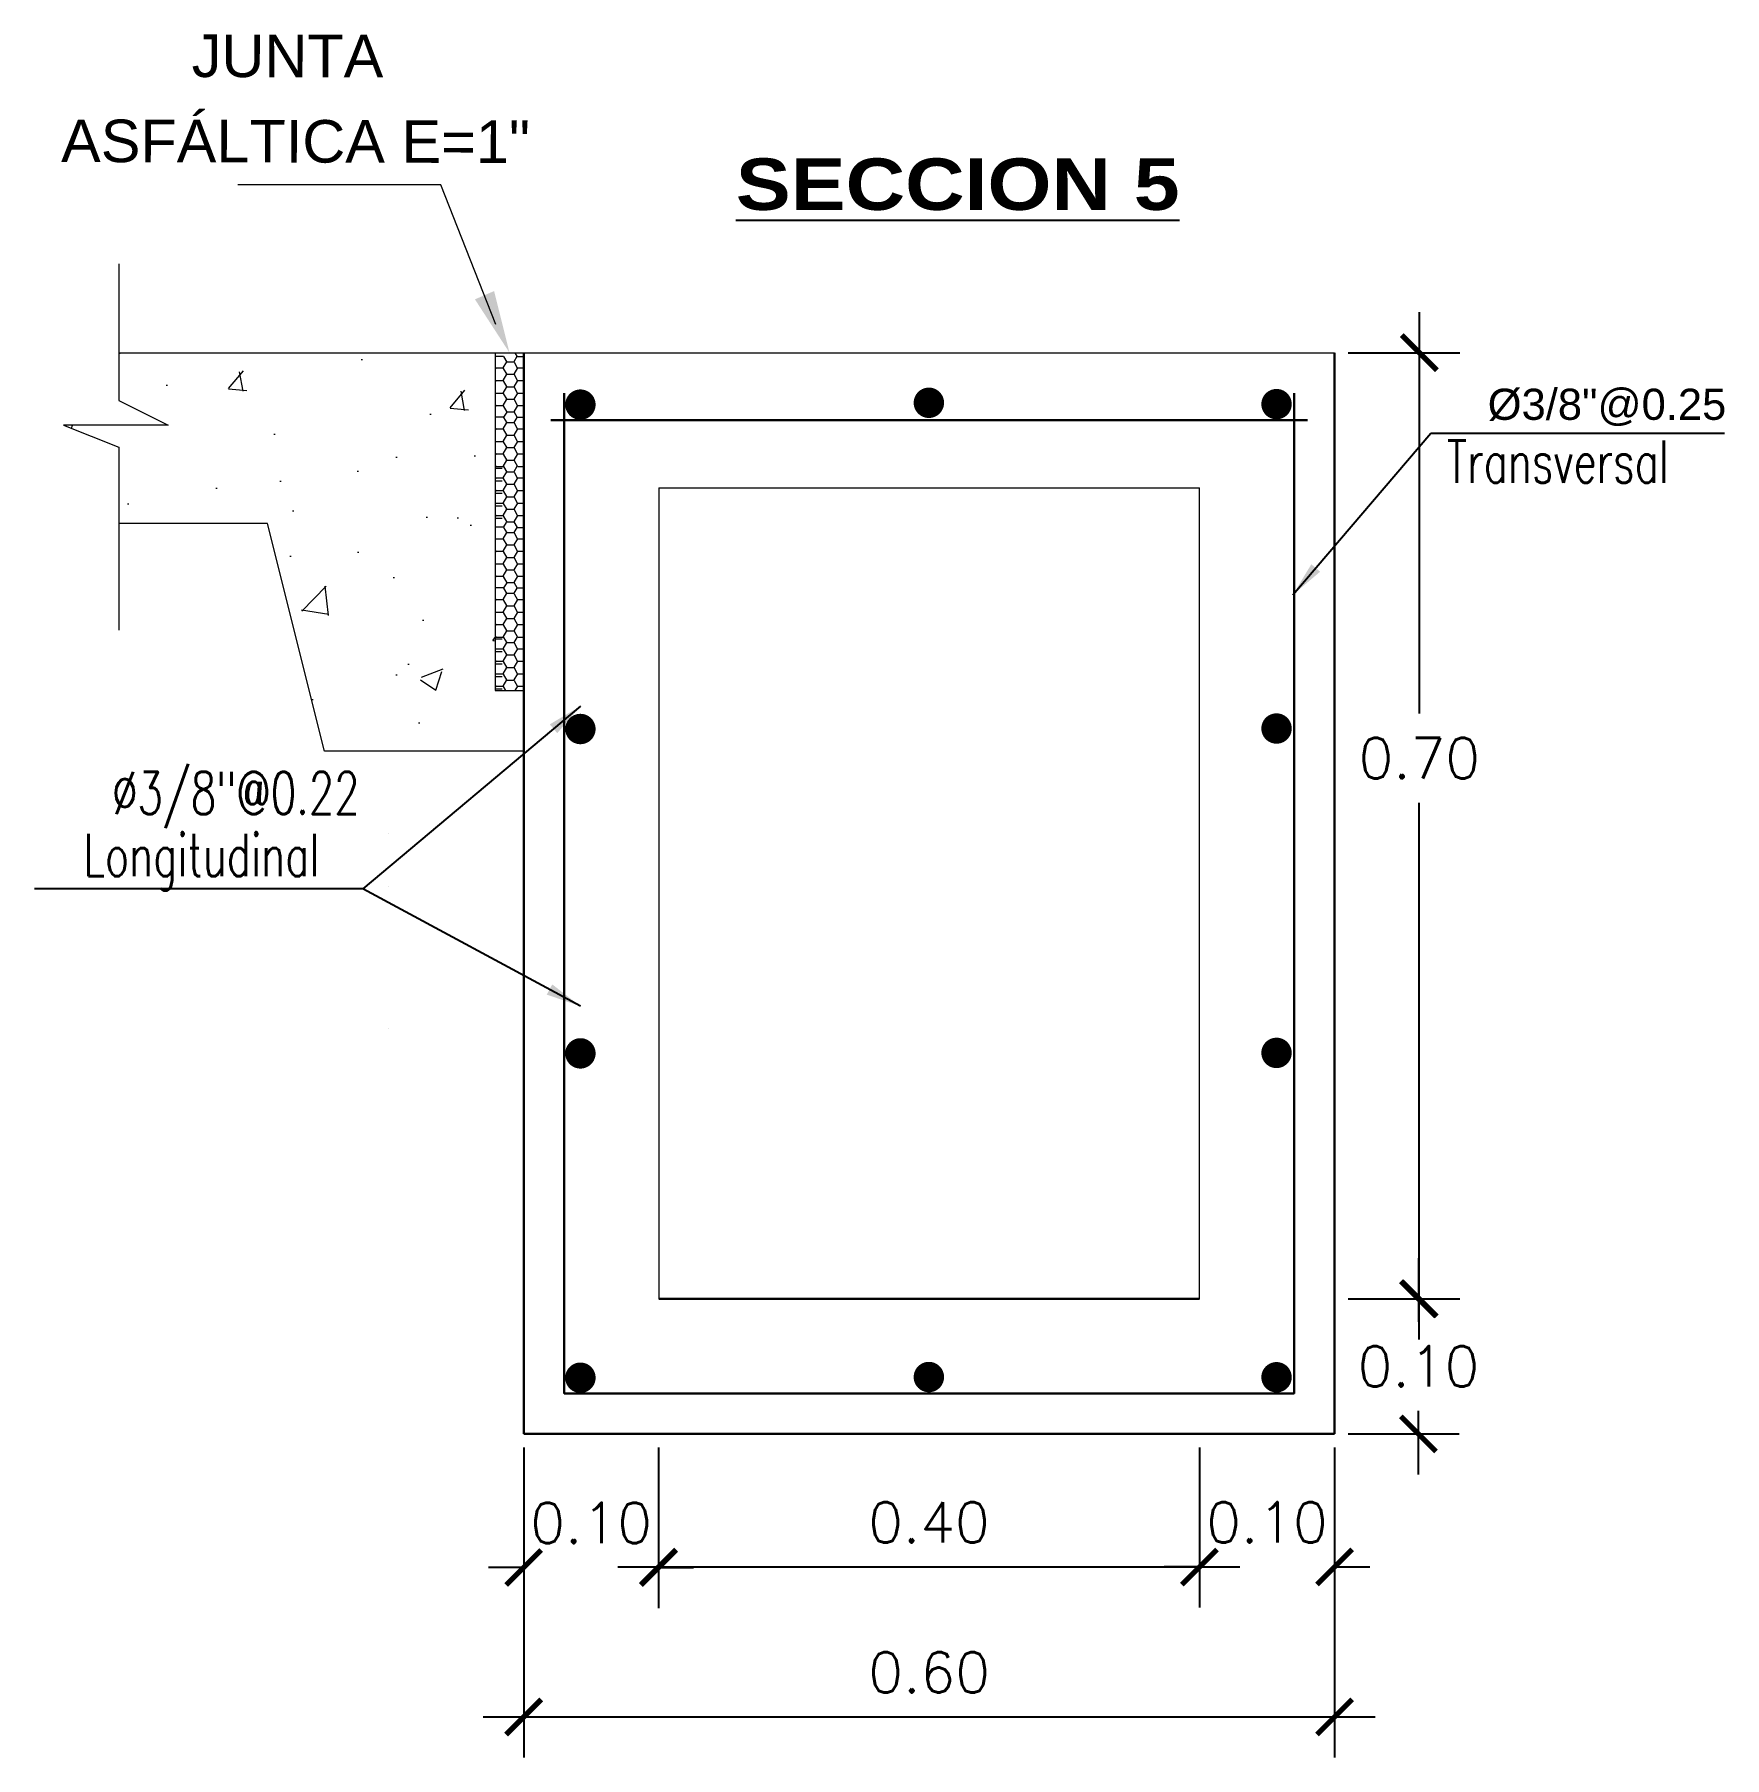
# Model space of a CAD drawing. Header units: millimetres. Extents: x 2085 to 2236, y 1365 to 1444.
# Drawn here: x 2231.052 to 2232.303, y 1440.481 to 1441.756 of the extents above; entities that cross this region are included whole.
import ezdxf

# ---------------------------------------------------------------- set-up
doc = ezdxf.new("R2010")
doc.units = ezdxf.units.MM
doc.linetypes.add('ACAD_ISO02W100', pattern=[15, 12, -3])
for name, color, linetype, lineweight in [('0.2', 32, 'ACAD_ISO02W100', 0), ('cotas', 1, 'Continuous', 15), ('linea fina 01', 189, 'Continuous', 0), ('TEXTO', 255, 'Continuous', 5)]:
    doc.layers.add(name, color=color, linetype=linetype, lineweight=lineweight)
doc.layers.add('TEX', color=3, linetype='Continuous')
doc.styles.add('COTAS', font='arial.ttf')
doc.styles.add('MtXpl_Arial_Black', font='')
doc.styles.add('ROMANS', font='romans.shx', dxfattribs={"width": 0.7})
doc.styles.add('ROMANS-DIM', font='romans.shx')
doc.styles.add('VANO', font='swissl.ttf', dxfattribs={"height": 0.2})
doc.styles.get('MtXpl_Arial_Black').set_extended_font_data('Arial Black')
doc.dimstyles.new('1-25V', dxfattribs={"dimscale": 0.2, "dimtxt": 0.18, "dimasz": 0.13, "dimexe": 0.18, "dimexo": 0.15, "dimgap": 0.1, "dimtad": 0, "dimtih": 1, "dimtoh": 1, "dimzin": 0, "dimdsep": 46, "dimtxsty": 'COTAS', "dimcen": 0.09, "dimadec": 0, "dimazin": 0, "dimtfac": 1, "dimtmove": 2, "dimatfit": 3, "dimfxl": 1, "dimtolj": 1, "dimtzin": 0, "dimarcsym": 0})
doc.dimstyles.new('20_METRIC  ARCHITECTURAL', dxfattribs={"dimscale": 0.2, "dimtxt": 0.03, "dimasz": 0.13, "dimexe": 0.15, "dimexo": 0.05, "dimgap": 0.09, "dimtad": 1, "dimtih": 1, "dimtoh": 1, "dimzin": 0, "dimdsep": 46, "dimtxsty": 'ROMANS-DIM', "dimblk": 'ARCHTICK', "dimcen": 2, "dimdle": 0.15, "dimclrd": 9, "dimclre": 9, "dimadec": 0, "dimazin": 0, "dimtfac": 1, "dimtix": 1, "dimtofl": 0, "dimtmove": 0, "dimatfit": 3, "dimfxl": 1, "dimfrac": 2, "dimtolj": 1, "dimtzin": 0, "dimarcsym": 0})

# ---------------------------------------------------------------- blocks, each defined once
blk = doc.blocks.new('_ArchTick')
at = {"color": 0, "linetype": 'ByBlock', "const_width": 0.15}
blk.add_lwpolyline([(-0.5, -0.5), (0.5, 0.5)], dxfattribs=at)
blk = doc.blocks.new('*D1038')
at = {"color": 9, "lineweight": -2, "transparency": 16777216}
for p, q in [((2231.41436872206, 1440.710751018291), (2231.41436872206, 1440.481323771467)), ((2232.014368722095, 1440.710751018291), (2232.014368722095, 1440.481323771467)), ((2231.38436872206, 1440.511323771467), (2232.044368722096, 1440.511323771467))]:
    blk.add_line(p, q, dxfattribs=at)
at = {"layer": 'Defpoints', "color": 0, "transparency": 16777216}
for p in [(2231.41436872206, 1440.720751018291, 5186.962977339907), (2232.014368722095, 1440.720751018291, 5186.962977339907), (2232.014368722095, 1440.511323771467)]:
    blk.add_point(p, dxfattribs=at)
at = {"color": 9, "lineweight": -2, "transparency": 16777216, "xscale": 0.026, "yscale": 0.026, "zscale": 0.026, "rotation": 180}
blk.add_blockref('_ArchTick', (2231.41436872206, 1440.511323771467), dxfattribs=at)
at = {"color": 9, "lineweight": -2, "transparency": 16777216, "xscale": 0.026, "yscale": 0.026, "zscale": 0.026}
blk.add_blockref('_ArchTick', (2232.014368722095, 1440.511323771467), dxfattribs=at)
at = {"color": 0, "lineweight": 0, "transparency": 16777216, "insert": (2231.714368722107, 1440.544323771467), "char_height": 0.03, "attachment_point": 5, "style": 'ROMANS-DIM'}
blk.add_mtext('\\A1;0.60', dxfattribs=at)
blk = doc.blocks.new('*D1039')
at = {"color": 9, "lineweight": -2, "transparency": 16777216}
for p, q in [((2232.076424967494, 1440.850750928511), (2232.076424967494, 1440.803751019037)), ((2232.024368450441, 1440.820750928511), (2232.106424967494, 1440.820750928511)), ((2232.076424967494, 1440.690751018291), (2232.076424967494, 1440.737751019037)), ((2232.024368450441, 1440.720751018291), (2232.106424967494, 1440.720751018291))]:
    blk.add_line(p, q, dxfattribs=at)
at = {"layer": 'Defpoints', "color": 0, "transparency": 16777216}
for p in [(2232.014368450441, 1440.820750928511), (2232.014368450441, 1440.720751018291), (2232.076424967494, 1440.720751018291)]:
    blk.add_point(p, dxfattribs=at)
at = {"color": 9, "lineweight": -2, "transparency": 16777216, "xscale": 0.026, "yscale": 0.026, "zscale": 0.026}
for p, rotation in [((2232.076424967494, 1440.820750928511), 90), ((2232.076424967494, 1440.720751018291), 270)]:
    blk.add_blockref('_ArchTick', p, dxfattribs=dict(at, rotation=rotation))
at = {"color": 0, "lineweight": 0, "transparency": 16777216, "insert": (2232.076424967494, 1440.770751019036), "char_height": 0.03, "attachment_point": 5, "style": 'ROMANS-DIM'}
blk.add_mtext('\\A1;0.10', dxfattribs=at)
blk = doc.blocks.new('*D1040')
at = {"color": 9, "lineweight": -2, "transparency": 16777216}
for p, q in [((2231.41436872206, 1440.710751020153), (2231.41436872206, 1440.59190046071)), ((2231.514089101398, 1440.710751020153), (2231.514089101398, 1440.59190046071)), ((2231.41436872206, 1440.62190046071), (2231.388368722061, 1440.62190046071)), ((2231.514089101398, 1440.62190046071), (2231.540089101398, 1440.62190046071))]:
    blk.add_line(p, q, dxfattribs=at)
at = {"layer": 'Defpoints', "color": 0, "transparency": 16777216}
for p in [(2231.41436872206, 1440.720751020153, 5186.962977339907), (2231.514089101398, 1440.720751020153, 5186.962977339907), (2231.514089101398, 1440.62190046071)]:
    blk.add_point(p, dxfattribs=at)
at = {"color": 9, "lineweight": -2, "transparency": 16777216, "xscale": 0.026, "yscale": 0.026, "zscale": 0.026}
blk.add_blockref('_ArchTick', (2231.41436872206, 1440.62190046071), dxfattribs=at)
at = {"color": 9, "lineweight": -2, "transparency": 16777216, "xscale": 0.026, "yscale": 0.026, "zscale": 0.026, "rotation": 180}
blk.add_blockref('_ArchTick', (2231.514089101398, 1440.62190046071), dxfattribs=at)
at = {"color": 0, "lineweight": 0, "transparency": 16777216, "insert": (2231.464228911729, 1440.65490046071), "char_height": 0.03, "attachment_point": 5, "style": 'ROMANS-DIM'}
blk.add_mtext('\\A1;0.10', dxfattribs=at)
blk = doc.blocks.new('*D1041')
at = {"color": 9, "lineweight": -2, "transparency": 16777216}
for p, q in [((2231.514089101398, 1440.710751018291), (2231.514089101398, 1440.592321921428)), ((2231.91436872206, 1440.710751018291), (2231.91436872206, 1440.592321921428)), ((2231.484089101398, 1440.622321921428), (2231.944368722061, 1440.622321921428))]:
    blk.add_line(p, q, dxfattribs=at)
at = {"layer": 'Defpoints', "color": 0, "transparency": 16777216}
for p in [(2231.514089101398, 1440.720751018291, 10373.92595467981), (2231.91436872206, 1440.720751018291, 5186.962977339907), (2231.91436872206, 1440.622321921428)]:
    blk.add_point(p, dxfattribs=at)
at = {"color": 9, "lineweight": -2, "transparency": 16777216, "xscale": 0.026, "yscale": 0.026, "zscale": 0.026, "rotation": 180}
blk.add_blockref('_ArchTick', (2231.514089101398, 1440.622321921428), dxfattribs=at)
at = {"color": 9, "lineweight": -2, "transparency": 16777216, "xscale": 0.026, "yscale": 0.026, "zscale": 0.026}
blk.add_blockref('_ArchTick', (2231.91436872206, 1440.622321921428), dxfattribs=at)
at = {"color": 0, "lineweight": 0, "transparency": 16777216, "insert": (2231.714228911729, 1440.655321921428), "char_height": 0.03, "attachment_point": 5, "style": 'ROMANS-DIM'}
blk.add_mtext('\\A1;0.40', dxfattribs=at)
blk = doc.blocks.new('*D1042')
at = {"color": 9, "lineweight": -2, "transparency": 16777216}
for p, q in [((2231.91436872206, 1440.710751018291), (2231.91436872206, 1440.592321921428)), ((2232.014368722095, 1440.710751018291), (2232.014368722095, 1440.592321921428)), ((2231.91436872206, 1440.622321921428), (2231.88836872206, 1440.622321921428)), ((2232.014368722095, 1440.622321921428), (2232.040368722095, 1440.622321921428))]:
    blk.add_line(p, q, dxfattribs=at)
at = {"layer": 'Defpoints', "color": 0, "transparency": 16777216}
for p in [(2231.91436872206, 1440.720751018291, 5186.962977339907), (2232.014368722095, 1440.720751018291, 5186.962977339907), (2232.014368722095, 1440.622321921428)]:
    blk.add_point(p, dxfattribs=at)
at = {"color": 9, "lineweight": -2, "transparency": 16777216, "xscale": 0.026, "yscale": 0.026, "zscale": 0.026}
blk.add_blockref('_ArchTick', (2231.91436872206, 1440.622321921428), dxfattribs=at)
at = {"color": 9, "lineweight": -2, "transparency": 16777216, "xscale": 0.026, "yscale": 0.026, "zscale": 0.026, "rotation": 180}
blk.add_blockref('_ArchTick', (2232.014368722095, 1440.622321921428), dxfattribs=at)
at = {"color": 0, "lineweight": 0, "transparency": 16777216, "insert": (2231.964368722078, 1440.655321921428), "char_height": 0.03, "attachment_point": 5, "style": 'ROMANS-DIM'}
blk.add_mtext('\\A1;0.10', dxfattribs=at)
blk = doc.blocks.new('TEXTO 1')
at = {"layer": 'linea fina 01', "ltscale": 0.1}
for p, q in [((-0.0508167723950521, 0.1241394892707319), (-0.2010398150864177, 0.1241394892707319)), ((-0.0100357992129006, 0.0209258095888174), (-0.0508167723950521, 0.1241394892707319))]:
    blk.add_line(p, q, dxfattribs=at)
blk.add_solid([(-0.02553807579244, 0.0394717055042122), (0, 0), (-0.0113560050455419, 0.0456207189772329)], dxfattribs=at)
at = {"layer": '0.2', "color": 251, "true_color": 0x636466, "style": 'VANO', "oblique": 359.9999999999988}
for s, p in [('JUNTA', (-0.235123199257103, 0.2039847484927009, -5186.962977339907)), ('ASFÁLTICA E=1"', (-0.331776078852684, 0.1410587300779298, -5186.962977339907))]:
    blk.add_text(s, height=0.0314999999999926, rotation=359.8799999999986, dxfattribs=at).set_placement(p)
blk = doc.blocks.new('junta asfaltica')
at = {"lineweight": 0}
h = blk.add_hatch(dxfattribs=at)
h.set_pattern_fill('AR-CONC', scale=0.01, style=0)
h.set_pattern_definition([(50, (-0.1189008341857516, -0.0700673807971271), (0.1639662020964036, -0.0143451769850128), [0.017145, -0.188595]), (355, (-0.1189008341857516, -0.0700673807971271), (-0.0317190792824724, 0.1719511607151316), [0.013716, -0.150876525753]), (100.4514446999999, (-0.1052370278862327, -0.0712628090009275), (0.1322471223813179, 0.1576059767209756), [0.01457100792, -0.1602812201399999]), (46.1842, (-0.1189008341857516, -0.0243473808466206), (0.2439711368029169, -0.0378380951394544), [0.0257175, -0.2828925]), (96.6355576099999, (-0.0985699241846305, -0.0275005307792071), (0.2136637206463527, 0.2226835121379494), [0.021856520826, -0.240422047344]), (351.18415117, (-0.1189008341857516, -0.0243473808466206), (0.2136637206584793, 0.2226835121269794), [0.020573970363, -0.226313758728]), (21, (-0.0960408341843504, -0.0357773808761977), (0.1364529521422192, -0.0920386783683789), [0.017145, -0.188595]), (326, (-0.0960408341843504, -0.0357773808761977), (0.0556218255128824, 0.1657691695100873), [0.013716, -0.150876]), (71.45144499999999, (-0.0846697548481643, -0.0434472707099758), (0.1920747773508445, 0.0737304919973147), [0.01457100792, -0.16028094384]), (37.5, (-0.1189008341857516, -0.0700673807971271), (0.0027797429255326, 0.0760995349858378), [0, -0.1490472, 0, -0.153162, 0, -0.1514475]), (7.499999999999999, (-0.1189008341857516, -0.0700673807971271), (0.0601376962592752, 0.0901625173363076), [0, -0.0873252, 0, -0.1456182, 0, -0.0577215]), (327.5, (-0.1698786341848972, -0.0700673807971271), (0.1220315356501842, -0.0051558695934061), [0, -0.05715, 0, -0.178308, 0, -0.236601]), (317.5, (-0.1927386341862984, -0.0700673807971271), (0.1333162632474163, 0.0228838419299997), [0, -0.074295, 0, -0.1184148, 0, -0.168021])])
h.paths.add_polyline_path([(-0.0210516101701615, 2.68221356e-08), (-0.2996047820056447, 2.68221356e-08), (-0.2996047820056447, -0.0354425396023999), (-0.2629513452084211, -0.0536842927335783), (-0.3405718617955244, -0.0536842927335783), (-0.2996047820056447, -0.0698087543248676), (-0.2996047820056447, -0.1263088059424717), (-0.1894634049244814, -0.1263088059424717), (-0.1473604562202126, -0.2947206035255476), (-0.0210516101701615, -0.2947206075489248)])
h = blk.add_hatch(dxfattribs=at)
h.set_pattern_fill('HONEY', scale=0.0187124216457653, angle=180, style=0)
h.set_pattern_definition([(360, (-1344.435306308298, 712.0165321929755), (0.0080206117279161, -0.0046307012336861), [0.0053470744852774, -0.0106941489705549]), (240, (-1344.435306308298, 712.0165321929755), (-0.0080206107696662, -0.0046307028934237), [0.0053470744852774, -0.0106941489705549]), (300, (-1344.435306308298, 712.0165321929755), (9.5825e-10, -0.0092614041271098), [-0.0106941489705548, 0.0053470744852774])])
h.paths.add_polyline_path([(-0.0210514743416752, -0.0843195278941949), (-0.0210514743416752, -0.1264220193027086), (-0.0160414602769379, -0.1264220193027086), (-0.0160414602769379, -0.0843195278941949)])
h = blk.add_hatch(dxfattribs=at)
h.set_pattern_fill('HONEY', scale=0.0187124216457653, angle=180, style=0)
h.set_pattern_definition([(360, (-1344.435306308298, 711.8902233816681), (0.0080206117279161, -0.0046307012336861), [0.0053470744852774, -0.0106941489705549]), (240, (-1344.435306308298, 711.8902233816681), (-0.0080206107696662, -0.0046307028934237), [0.0053470744852774, -0.0106941489705549]), (300, (-1344.435306308298, 711.8902233816681), (9.5825e-10, -0.0092614041271098), [-0.0106941489705548, 0.0053470744852774])])
h.paths.add_polyline_path([(-0.0210514743416752, -0.2106283378600438), (-0.0210514743416752, -0.2527308292685575), (-0.0160414602769379, -0.2527308292685575), (-0.0160414602769379, -0.2106283378600438)])
at = {"color": 7, "linetype": 'ByBlock', "lineweight": 0}
for p, q in [((-0.2996047820056447, 0.0657418549060367), (-0.2996047820056447, -0.0354425369203)), ((-0.2996047820056447, -0.0354425369203), (-0.2629513452084211, -0.0536842887102012)), ((-0.2629513452084211, -0.0536842887102012), (-0.3405718617955244, -0.0536842887102012)), ((-0.3405718617955244, -0.0536842887102012), (-0.2996047820056447, -0.0698087529838176)), ((-0.2996047820056447, -0.0698087529838176), (-0.2996047820056447, -0.2053593622147218))]:
    blk.add_line(p, q, dxfattribs=at)
at = {"color": 7, "lineweight": 0}
for p, q in [((-0.2996047820056447, 2.81631856e-08), (-0.0210516101701615, 2.81631856e-08)), ((-0.0210514743416752, 0), (0, 0)), ((-0.0210514743416752, 0), (-0.0210514743416752, -0.25)), ((-0.0066348896848467, 0), (-0.0049328113927913, -0.0029480829834938)), ((-1.357866495e-07, -0.2947206048668249), (-1.357866495e-07, 0)), ((-0.0210515703142846, -0.010682698041137), (-0.0205355835823866, -0.0115764141082764)), ((-0.020682943747488, -0.0112982127070609), (-0.0210515702724479, -0.0119366937874475)), ((-0.0148197005551083, -0.0027724613248665), (-0.0210514743416752, -0.0027724613248665)), ((-0.0203683337476832, -0.0113096965849309), (-0.0150212592793651, -0.0113096965849309)), ((-0.0126623334804208, -0.0066675102709723), (-0.0153358707461848, -0.0112982113657836)), ((-0.0151885115028563, -0.0115764141082764), (-0.0125149742584654, -0.0162071165441375)), ((-0.0148361946316982, -0.0029252399504003), (-0.0125149739019435, -0.0069457130134651)), ((-0.0123477220349742, -0.0066789941488423), (-0.0070006475457376, -0.0066789941488423)), ((-0.0051546604418036, -0.0029252412914502), (-0.0073152590334757, -0.0066675075888725)), ((-0.0046417228782047, -0.0112982100247336), (-0.0073152601439688, -0.0159289124608222)), ((-0.0071679010893604, -0.0069457116721878), (-0.0044943638449695, -0.0115764141082764)), ((-0.0051235891251054, -0.0029047425091449), (2.09184e-11, -0.0029047425091449)), ((-0.0043271103013467, -0.0113096965849309), (-9.55119503e-08, -0.0113096965849309)), ((-0.0210515699372991, -0.0199441029130867), (-0.0205355831840279, -0.0208378162978988)), ((-0.0206829452140482, -0.0205596175790106), (-0.0210515706708066, -0.0211980946362473)), ((-0.0203683337476832, -0.0205710987745533), (-0.0150212592793651, -0.0205710987745533)), ((-0.0126623334804208, -0.0159289138018721), (-0.0153358707461848, -0.0205596148966834)), ((-0.012662334612287, -0.0251903173327719), (-0.0153358718775962, -0.0298210184275831)), ((-0.0151885091140685, -0.0208378176391761), (-0.0125149718487592, -0.0254685200750373)), ((-0.0123477220349742, -0.0159403976797421), (-0.0070006475457376, -0.0159403976797421)), ((-0.0123477220349742, -0.0252017985283146), (-0.0070006475457376, -0.0252017985283146)), ((-0.0046417231928899, -0.0205596135556334), (-0.0073152604372808, -0.0251903146504446)), ((-0.0071678994549984, -0.0162071192264648), (-0.004494362168316, -0.0208378189802261)), ((-0.0071678997692288, -0.0254685200750373), (-0.0044943625248379, -0.0300992225108985)), ((-0.0043271103013467, -0.0205710987745533), (-9.55119503e-08, -0.0205710987745533)), ((-0.0210515702724479, -0.0292055037616592), (-0.0205355819684883, -0.0300992225108985)), ((-0.0206829452140482, -0.0298210197686331), (-0.0210515703774945, -0.0304594981669197)), ((-0.0203683337476832, -0.0298325009644032), (-0.0150212592793651, -0.0298325009644032)), ((-0.012662334905599, -0.0344517195223944), (-0.0153358721709083, -0.0390824219584829)), ((-0.0151885087157098, -0.0300992225108985), (-0.0125149714504005, -0.0347299236059371)), ((-0.0123477220349742, -0.0344632034002643), (-0.0070006475457376, -0.0344632034002643)), ((-0.0046417253929576, -0.0298210197686331), (-0.0073152626373485, -0.0344517222047216)), ((-0.007167897380441, -0.034729924946987), (-0.004494360114677, -0.0393606260417983)), ((-0.0043271103013467, -0.0298325009644032), (-9.55537871e-08, -0.0298325009644032)), ((-0.0210515698745439, -0.038466907292559), (-0.0205355807952401, -0.0393606260417983)), ((-0.0206829463459144, -0.0390824232995328), (-0.0210515704193313, -0.0397208990157196)), ((-0.0149139519339769, -0.0477837949990772), (-0.0206632865078973, -0.0477837949990772)), ((-0.0203683337476832, -0.0390939018129757), (-0.0150212592793651, -0.0390939018129757)), ((-0.0151885074797065, -0.0393606260417983), (-0.0125149702348608, -0.0439913284778868)), ((-0.0125149702348608, -0.0439913284778868), (-0.014899782829616, -0.0475884993372802)), ((-0.0148361946316982, -0.0479646563528604), (-0.0125149739019435, -0.0519851307569752)), ((-0.0123477220349742, -0.0437246042490642), (-0.0070006475457376, -0.0437246042490642)), ((-0.0046417257703979, -0.0390824232995328), (-0.0073152630357072, -0.043713125735394)), ((-0.0051546604418036, -0.0479646590351877), (-0.0073152590334757, -0.0517069253326099)), ((-0.0069412944512806, -0.0439446634054548), (-0.0051814038679368, -0.0474320340156282)), ((-0.0052986274031355, -0.0476877263188271), (2.09184e-11, -0.0476877263188271)), ((-0.0043271103013467, -0.0390939018129757), (-9.55537871e-08, -0.0390939018129757)), ((-0.0210515703142846, -0.0557221157848744), (-0.0205355839802906, -0.0566158291696866)), ((-0.020682943747488, -0.056337630450571), (-0.0210515702724479, -0.056976108849085)), ((-0.0203683337476832, -0.056349112987391), (-0.0150212592793651, -0.056349112987391)), ((-0.0126623331034352, -0.0517069253326099), (-0.0153358703478261, -0.0563376264274211)), ((-0.0126623334804208, -0.0609683302043322), (-0.0153358707461848, -0.0655990312993708)), ((-0.0151885111258707, -0.0566158305107365), (-0.0125149738601067, -0.061246532946825)), ((-0.0123477220349742, -0.0517184105515298), (-0.0070006475457376, -0.0517184105515298)), ((-0.0123477220349742, -0.0609798140824296), (-0.0070006475457376, -0.0609798140824296)), ((-0.0046417228782047, -0.0563376264274211), (-0.0073152601439688, -0.0609683275222324)), ((-0.0071679007123748, -0.0519851307569752), (-0.0044943634466108, -0.0566158305107365)), ((-0.0071678994549984, -0.061246534287875), (-0.004494362168316, -0.0658772367239635)), ((-0.0043271103013467, -0.056349112987391), (-9.55119503e-08, -0.056349112987391)), ((-0.0210515699372991, -0.0649835179744969), (-0.0205355831840279, -0.0658772340416363)), ((-0.0206829448370627, -0.0655990312993708), (-0.0210515706708066, -0.0662375083566076)), ((-0.0210515702724479, -0.0742449201643467), (-0.0205355819684883, -0.075138637572536)), ((-0.0206829452140482, -0.0748604361713206), (-0.0210515695812319, -0.0754989132285573)), ((-0.0203683337476832, -0.0656105138361909), (-0.0150212592793651, -0.0656105138361909)), ((-0.0203683337476832, -0.0748719160258133), (-0.0150212592793651, -0.0748719160258133)), ((-0.012662334612287, -0.0702297323941821), (-0.0153358718775962, -0.0748604348302706)), ((-0.015188509491054, -0.0658772353826862), (-0.0125149722466631, -0.0705079364777248)), ((-0.0151885087157098, -0.075138637572536), (-0.0125149714504005, -0.0797693400083972)), ((-0.0123477220349742, -0.0702412162720521), (-0.0070006475457376, -0.0702412162720521)), ((-0.0046417231928899, -0.0655990299580935), (-0.0073152604372808, -0.0702297310531321)), ((-0.0046417254766311, -0.0748604361713206), (-0.0073152627423951, -0.0794911386071817)), ((-0.0071678993713249, -0.0705079391598247), (-0.0044943621264792, -0.075138638913586)), ((-0.0043271103013467, -0.0656105138361909), (-9.55119503e-08, -0.0656105138361909)), ((-0.0043271103013467, -0.0748719160258133), (-9.55537871e-08, -0.0748719160258133)), ((-0.0210515698745439, -0.0835063236952465), (-0.0206477031460963, -0.0842058411240032)), ((-0.0206829463459144, -0.084121839701993), (-0.0207314448966827, -0.0842058411240032)), ((-0.0203683337476832, -0.0841333195567131), (-0.0150212592793651, -0.0841333195567131)), ((-0.012662334905599, -0.0794911372661318), (-0.0153358721709083, -0.0841218370198931)), ((-0.0126623335854674, -0.088061795532667), (-0.0153358708507767, -0.0926924979687556)), ((-0.0148361947362901, -0.0843195265531449), (-0.0125149740069901, -0.0883399996162098)), ((-0.0123477220349742, -0.0795026184619019), (-0.0070006475457376, -0.0795026184619019)), ((-0.0123477220349742, -0.088073280751587), (-0.0070006475457376, -0.088073280751587)), ((-0.0051546604836403, -0.0843195278941949), (-0.0073152590753125, -0.0880617941916171)), ((-0.0071678977783449, -0.0797693413494471), (-0.0046064829057286, -0.0842058411240032)), ((-0.0071679011521155, -0.0883399982749325), (-0.0044943638868062, -0.0929706993699711)), ((-0.0043271103013467, -0.0841333195567131), (-9.55537871e-08, -0.0841333195567131)), ((-0.0210515696230687, -0.0920769859849315), (-0.0205355836869785, -0.092970700711021)), ((-0.0206829438311615, -0.0926924993098055), (-0.0210515699791358, -0.0933309790491421)), ((-0.0210515699372991, -0.1013383868337314), (-0.0205355831840279, -0.1022321029006434)), ((-0.0206829453190949, -0.101953901499428), (-0.0210515707544801, -0.1025923812389919)), ((-0.0203683337476832, -0.0927039805053482), (-0.0150212592793651, -0.0927039805053482)), ((-0.0203683337476832, -0.101965384036248), (-0.0150212592793651, -0.101965384036248)), ((-0.0126623335431759, -0.0973232004046167), (-0.0153358707880216, -0.101953900158378)), ((-0.015188510140888, -0.092970700711021), (-0.0125149728751239, -0.0976014018058322)), ((-0.0123477220349742, -0.0973346829414368), (-0.0070006475457376, -0.0973346829414368)), ((-0.0046417224803008, -0.0926924966274783), (-0.0073152597456101, -0.0973231963812396)), ((-0.0046417235698755, -0.1019538988173281), (-0.0073152608356395, -0.1065846012531892)), ((-0.0071678995386719, -0.0976014044879321), (-0.0044943622733626, -0.1022321055829707)), ((-0.0043271103013467, -0.0927039805053482), (-9.55119503e-08, -0.0927039805053482)), ((-0.0043271103013467, -0.101965384036248), (-9.55119503e-08, -0.101965384036248)), ((-0.0210515695812319, -0.1105997917054537), (-0.0205355820526165, -0.1114935077725931)), ((-0.0206829452772581, -0.1112153063713777), (-0.0210515700209726, -0.1118537820875645)), ((-0.0203683337476832, -0.1112267862260978), (-0.0150212592793651, -0.1112267862260978)), ((-0.0126623342348467, -0.1065846025942392), (-0.0153358714792376, -0.1112153050303277)), ((-0.015188509197742, -0.1022321055829707), (-0.0125149719533511, -0.1068628080188319)), ((-0.0151885087157098, -0.1114935077725931), (-0.0125149714504005, -0.1161242088676317)), ((-0.0123477220349742, -0.1065960851310592), (-0.0070006475457376, -0.1065960851310592)), ((-0.0046417250787272, -0.1112153063713777), (-0.0073152623649548, -0.115846006125139)), ((-0.0071678984072605, -0.1068628080188319), (-0.0044943611624149, -0.1114935091138705)), ((-0.0043271103013467, -0.1112267862260978), (-9.55537871e-08, -0.1112267862260978)), ((-0.1894634049244814, -0.1263088032603719), (-0.2996047820056447, -0.1263088032603719)), ((-0.1473604562202126, -0.2947206021844977), (-0.1894634049244814, -0.1263088032603719)), ((-0.0210515698745439, -0.1198611925542536), (-0.0205355807952401, -0.1207549126445428)), ((-0.0206829459475557, -0.1204767085612275), (-0.0210515700209726, -0.121115182936137)), ((-0.0203683337476832, -0.1204881884157203), (-0.0150212592793651, -0.1204881884157203)), ((-0.0126623353035029, -0.115846004784089), (-0.015335872569267, -0.1204767072199502)), ((-0.0151885076052167, -0.1207549126445428), (-0.0125149703189891, -0.1253856150806314)), ((-0.0129228676319144, -0.1255586645006588), (-0.0148348480788627, -0.1288070999084994)), ((-0.0123477220349742, -0.115857488661959), (-0.0070006475457376, -0.115857488661959)), ((-0.0123477220349742, -0.1251188908515814), (-0.0070006475457376, -0.1251188908515814)), ((-0.0073218910883952, -0.1251188908515814), (-0.0049328113927913, -0.1292568942903927)), ((-0.0046417261683018, -0.1204767085612275), (-0.0073152634336111, -0.1251074109970887)), ((-0.0071678974850329, -0.1161242115497316), (-0.0044943602197236, -0.1207549139855928)), ((-0.0043271103013467, -0.1204881884157203), (-9.55537871e-08, -0.1204881884157203)), ((-0.0210515703142846, -0.1369915093480358), (-0.0205355835823866, -0.1378852240741253)), ((-0.020682943747488, -0.1376070226729098), (-0.0210515702724479, -0.1382455037532964)), ((-0.0148197005551083, -0.1290812712907154), (-0.0210514743416752, -0.1290812712907154)), ((-0.0203683337476832, -0.1376185065507798), (-0.0150212592793651, -0.1376185065507798)), ((-0.0126623334804208, -0.1329763215778712), (-0.0153358707461848, -0.1376070213316325)), ((-0.0151885115028563, -0.1378852240741253), (-0.0125149742584654, -0.1425159265099865)), ((-0.0148361946316982, -0.1292340499162492), (-0.0125149739019435, -0.133254524320364)), ((-0.0123477220349742, -0.1329878041146912), (-0.0070006475457376, -0.1329878041146912)), ((-0.0051546604418036, -0.1292340525983491), (-0.0073152590334757, -0.1329763188957713)), ((-0.0046417228782047, -0.1376070199905826), (-0.0073152601439688, -0.1422377224266711)), ((-0.0071679010893604, -0.1332545229793141), (-0.0044943638449695, -0.1378852240741253)), ((-0.0051235891251054, -0.1292135524749938), (2.09184e-11, -0.1292135524749938)), ((-0.0043271103013467, -0.1376185065507798), (-9.55119503e-08, -0.1376185065507798)), ((-0.0210515699372991, -0.1462529128789356), (-0.0205355831840279, -0.1471466276050251)), ((-0.0206829452140482, -0.1468684275448595), (-0.0210515706708066, -0.1475069046020963)), ((-0.0203683337476832, -0.1468799073993523), (-0.0150212592793651, -0.1468799073993523)), ((-0.0126623334804208, -0.142237723767721), (-0.0153358707461848, -0.1468684262038096)), ((-0.012662334612287, -0.1514991259575709), (-0.0153358718775962, -0.156129828393432)), ((-0.0151885091140685, -0.147146628946075), (-0.0125149718487592, -0.1517773300408862)), ((-0.0123477220349742, -0.1422492089866409), (-0.0070006475457376, -0.1422492089866409)), ((-0.0123477220349742, -0.1515106098354408), (-0.0070006475457376, -0.1515106098354408)), ((-0.0046417231928899, -0.1468684248625323), (-0.0073152604372808, -0.1514991246162936)), ((-0.0071678994549984, -0.1425159291923137), (-0.004494362168316, -0.1471466302871249)), ((-0.0071678997692288, -0.1517773300408862), (-0.0044943625248379, -0.1564080324767474)), ((-0.0043271103013467, -0.1468799073993523), (-9.55119503e-08, -0.1468799073993523)), ((-0.0210515702724479, -0.1555143137275081), (-0.0205355819684883, -0.1564080324767474)), ((-0.0206829452140482, -0.156129829734482), (-0.0210515703774945, -0.156768309474046)), ((-0.0210515698745439, -0.1647757172584079), (-0.0205355807952401, -0.1656694360076472)), ((-0.0206829463459144, -0.1653912332653817), (-0.0210515704193313, -0.1660297089815685)), ((-0.0203683337476832, -0.1561413109302521), (-0.0150212592793651, -0.1561413109302521)), ((-0.0203683337476832, -0.1654027131198745), (-0.0150212592793651, -0.1654027131198745)), ((-0.012662334905599, -0.1607605308292932), (-0.0153358721709083, -0.1653912319243318)), ((-0.0151885087157098, -0.1564080324767474), (-0.0125149714504005, -0.1610387349128359)), ((-0.0151885074797065, -0.1656694360076472), (-0.0125149702348608, -0.1703001384437357)), ((-0.0123477220349742, -0.1607720133661132), (-0.0070006475457376, -0.1607720133661132)), ((-0.0046417253929576, -0.156129829734482), (-0.0073152626373485, -0.1607605321705705)), ((-0.0046417257703979, -0.1653912332653817), (-0.0073152630357072, -0.1700219357012429)), ((-0.007167897380441, -0.1610387362538859), (-0.004494360114677, -0.1656694360076472)), ((-0.0043271103013467, -0.1561413109302521), (-9.55537871e-08, -0.1561413109302521)), ((-0.0043271103013467, -0.1654027131198745), (-9.55537871e-08, -0.1654027131198745)), ((-0.0149139519339769, -0.1740926049649261), (-0.0206632865078973, -0.1740926049649261)), ((-0.0126623331034352, -0.1780157352984588), (-0.0153358703478261, -0.18264643773432)), ((-0.0125149702348608, -0.1703001384437357), (-0.014899782829616, -0.1738973093031291)), ((-0.0148361946316982, -0.1742734676599866), (-0.0125149739019435, -0.1782939407228241)), ((-0.0123477220349742, -0.1700334142149131), (-0.0070006475457376, -0.1700334142149131)), ((-0.0123477220349742, -0.1780272218584287), (-0.0070006475457376, -0.1780272218584287)), ((-0.0051546604418036, -0.1742734690010366), (-0.0073152590334757, -0.1780157352984588)), ((-0.0071679007123748, -0.1782939407228241), (-0.0044943634466108, -0.1829246418178627)), ((-0.0069412944512806, -0.1702534747123536), (-0.0051814038679368, -0.1737408453225271)), ((-0.0052986274031355, -0.173996536284676), (2.09184e-11, -0.173996536284676)), ((-0.0210515703142846, -0.1820309257507233), (-0.0205355839802906, -0.1829246404765854)), ((-0.020682943747488, -0.1826464404164198), (-0.0210515702724479, -0.1832849188149339)), ((-0.0203683337476832, -0.1826579229532399), (-0.0150212592793651, -0.1826579229532399)), ((-0.0126623334804208, -0.1872771388291312), (-0.0153358707461848, -0.1919078412652197)), ((-0.0151885111258707, -0.1829246418178627), (-0.0125149738601067, -0.1875553429126739)), ((-0.0123477220349742, -0.1872886240482785), (-0.0070006475457376, -0.1872886240482785)), ((-0.0046417228782047, -0.18264643773432), (-0.0073152601439688, -0.1872771374880813)), ((-0.0071678994549984, -0.1875553442537239), (-0.004494362168316, -0.1921860466898124)), ((-0.0043271103013467, -0.1826579229532399), (-9.55119503e-08, -0.1826579229532399)), ((-0.0210515699372991, -0.1912923279403458), (-0.0205355831840279, -0.1921860440074852)), ((-0.0206829448370627, -0.1919078412652197), (-0.0210515706708066, -0.1925463196635064)), ((-0.0210515702724479, -0.2005537301301956), (-0.0205355819684883, -0.2014474475383849)), ((-0.0206829452140482, -0.2011692461371695), (-0.0210515695812319, -0.2018077231944062)), ((-0.0203683337476832, -0.1919193238020398), (-0.0150212592793651, -0.1919193238020398)), ((-0.0203683337476832, -0.2011807273327122), (-0.0150212592793651, -0.2011807273327122)), ((-0.012662334612287, -0.1965385437010809), (-0.0153358718775962, -0.2011692447961195)), ((-0.015188509491054, -0.1921860453485351), (-0.0125149722466631, -0.1968167477846236)), ((-0.0151885087157098, -0.2014474475383849), (-0.0125149714504005, -0.2060781499742461)), ((-0.0123477220349742, -0.196550026237901), (-0.0070006475457376, -0.196550026237901)), ((-0.0046417231928899, -0.1919078399239424), (-0.0073152604372808, -0.196538542360031)), ((-0.0046417254766311, -0.2011692461371695), (-0.0073152627423951, -0.2057999485730306)), ((-0.0071678993713249, -0.1968167491256736), (-0.0044943621264792, -0.2014474488794349)), ((-0.0043271103013467, -0.1919193238020398), (-9.55119503e-08, -0.1919193238020398)), ((-0.0043271103013467, -0.2011807273327122), (-9.55537871e-08, -0.2011807273327122)), ((-0.0210515698745439, -0.2098151336610954), (-0.0206477031460963, -0.2105146510898521)), ((-0.0206829463459144, -0.2104306496678419), (-0.0207314448966827, -0.2105146510898521)), ((-0.0203683337476832, -0.210442129522562), (-0.0150212592793651, -0.210442129522562)), ((-0.012662334905599, -0.2057999458909308), (-0.0153358721709083, -0.2104306483267919)), ((-0.0126623335854674, -0.2143706054985159), (-0.0153358708507767, -0.2190013079346045)), ((-0.0148361947362901, -0.2106283365189938), (-0.0125149740069901, -0.2146488095820587)), ((-0.0123477220349742, -0.2058114284277508), (-0.0070006475457376, -0.2058114284277508)), ((-0.0123477220349742, -0.2143820907174359), (-0.0070006475457376, -0.2143820907174359)), ((-0.0051546604836403, -0.2106283378600438), (-0.0073152590753125, -0.214370604157466)), ((-0.0071678977783449, -0.206078151315296), (-0.0046064829057286, -0.2105146510898521)), ((-0.0071679011521155, -0.2146488068997314), (-0.0044943638868062, -0.21927950933582)), ((-0.0043271103013467, -0.210442129522562), (-9.55537871e-08, -0.210442129522562)), ((-0.0210515696230687, -0.2183857959507804), (-0.0205355836869785, -0.2192795106768699)), ((-0.0206829438311615, -0.2190013092756544), (-0.0210515699791358, -0.219639789014991)), ((-0.0210515699372991, -0.2276471981406303), (-0.0205355831840279, -0.2285409128664924)), ((-0.0206829453190949, -0.2282627128063268), (-0.0210515707544801, -0.2289011898635636)), ((-0.0203683337476832, -0.2190127918124745), (-0.0150212592793651, -0.2190127918124745)), ((-0.0203683337476832, -0.2282741940020969), (-0.0150212592793651, -0.2282741940020969)), ((-0.0126623335431759, -0.2236320090294157), (-0.0153358707880216, -0.2282627101242269)), ((-0.015188510140888, -0.2192795106768699), (-0.0125149728751239, -0.2239102131127311)), ((-0.015188509197742, -0.2285409168898695), (-0.0125149719533511, -0.2331716179846808)), ((-0.0123477220349742, -0.2236434929072857), (-0.0070006475457376, -0.2236434929072857)), ((-0.0046417224803008, -0.2190013065933272), (-0.0073152597456101, -0.2236320076883658)), ((-0.0046417235698755, -0.228262708783177), (-0.0073152608356395, -0.2328934112190382)), ((-0.0071678995386719, -0.223910214453781), (-0.0044943622733626, -0.2285409168898695)), ((-0.0043271103013467, -0.2190127918124745), (-9.55119503e-08, -0.2190127918124745)), ((-0.0043271103013467, -0.2282741940020969), (-9.55119503e-08, -0.2282741940020969)), ((-0.0210515695812319, -0.2369086016713027), (-0.0205355820526165, -0.2378023177384421)), ((-0.0206829452772581, -0.2375241163372266), (-0.0210515700209726, -0.2381625920534134)), ((-0.0203683337476832, -0.2375355961919467), (-0.0150212592793651, -0.2375355961919467)), ((-0.0126623342348467, -0.2328934125600881), (-0.0153358714792376, -0.2375241149961766)), ((-0.0126623353035029, -0.2421548147499379), (-0.015335872569267, -0.2467855171857991)), ((-0.0151885087157098, -0.2378023177384421), (-0.0125149714504005, -0.2424330188334807)), ((-0.0123477220349742, -0.2329048964381855), (-0.0070006475457376, -0.2329048964381855)), ((-0.0123477220349742, -0.2421662986278079), (-0.0070006475457376, -0.2421662986278079)), ((-0.0046417250787272, -0.2375241163372266), (-0.0073152623649548, -0.2421548174320378)), ((-0.0071678984072605, -0.2331716179846808), (-0.0044943611624149, -0.2378023190797194)), ((-0.0043271103013467, -0.2375355961919467), (-9.55537871e-08, -0.2375355961919467)), ((-0.0210515698745439, -0.2461700025201026), (-0.0205355807952401, -0.2470637226103918)), ((-0.0206829459475557, -0.2467855185270764), (-0.0210515700209726, -0.2474239942430358)), ((-0.0210514743416752, -0.25), (-1.357866495e-07, -0.25)), ((-0.0203683337476832, -0.2467969983815692), (-0.0150212592793651, -0.2467969983815692)), ((-0.0151885076052167, -0.2470637226103918), (-0.0134932470714375, -0.25)), ((-0.0071678974850329, -0.2424330228566305), (-0.0044943602197236, -0.2470637239514417)), ((-0.0046417261683018, -0.2467855185270764), (-0.0064976078897416, -0.25)), ((-0.0043271103013467, -0.2467969983815692), (-9.55537871e-08, -0.2467969983815692)), ((-1.357866495e-07, -0.2947206048668249), (-0.1473604562202126, -0.2947206021844977))]:
    blk.add_line(p, q, dxfattribs=at)
blk.add_blockref('TEXTO 1', (-0.0105257371706102, 0), dxfattribs=at)
blk = doc.blocks.new('*U773')
at = {"color": 5, "const_width": 0.01125}
blk.add_lwpolyline([(-0.0056249999999984, 0, 1), (0.0056249999999984, 0, 1)], format="xyb", close=True, dxfattribs=at)
blk = doc.blocks.new('*U780')
at = {"layer": 'cotas', "color": 0, "linetype": 'ByBlock', "lineweight": -2}
blk.add_blockref('*U773', (0, 0), dxfattribs=at)
at = {"layer": 'cotas', "color": 0, "linetype": 'ByBlock', "lineweight": -2, "transparency": 16777216}
for p in [(0.24, 0), (0.48, 0), (0.72, 0)]:
    blk.add_blockref('*U773', p, dxfattribs=at)
blk = doc.blocks.new('*U779')
at = {"color": 5, "const_width": 0.01125}
blk.add_lwpolyline([(-0.0056249999999984, 0, 1), (0.0056249999999984, 0, 1)], format="xyb", close=True, dxfattribs=at)
blk = doc.blocks.new('*U774')
at = {"layer": 'cotas', "color": 0, "linetype": 'ByBlock', "lineweight": -2}
blk.add_blockref('*U779', (0, 0), dxfattribs=at)
blk = doc.blocks.new('*U776')
at = {"color": 5, "const_width": 0.01125}
blk.add_lwpolyline([(-0.0056249999999984, 0, 1), (0.0056249999999984, 0, 1)], format="xyb", close=True, dxfattribs=at)
blk = doc.blocks.new('*U775')
at = {"layer": 'cotas', "color": 0, "linetype": 'ByBlock', "lineweight": -2}
blk.add_blockref('*U776', (0, 0), dxfattribs=at)
at = {"layer": 'cotas', "color": 0, "linetype": 'ByBlock', "lineweight": -2, "transparency": 16777216}
for p in [(0.24, 0), (0.48, 0), (0.72, 0)]:
    blk.add_blockref('*U776', p, dxfattribs=at)
blk = doc.blocks.new('*D1043')
at = {"color": 9, "lineweight": -2, "transparency": 16777216}
for p, q in [((2232.0770658683, 1441.550751019036), (2232.0770658683, 1441.253750973588)), ((2232.024368450441, 1441.520751019036), (2232.1070658683, 1441.520751019036)), ((2232.0770658683, 1440.790751019781), (2232.0770658683, 1441.187750973588)), ((2232.024368586298, 1440.820751019781), (2232.1070658683, 1440.820751019781))]:
    blk.add_line(p, q, dxfattribs=at)
at = {"layer": 'Defpoints', "color": 0, "transparency": 16777216}
for p in [(2232.014368450441, 1441.520751019036), (2232.014368586298, 1440.820751019781), (2232.0770658683, 1440.820751019781)]:
    blk.add_point(p, dxfattribs=at)
at = {"color": 9, "lineweight": -2, "transparency": 16777216, "xscale": 0.026, "yscale": 0.026, "zscale": 0.026}
for p, rotation in [((2232.0770658683, 1441.520751019036), 90), ((2232.0770658683, 1440.820751019781), 270)]:
    blk.add_blockref('_ArchTick', p, dxfattribs=dict(at, rotation=rotation))
at = {"color": 0, "lineweight": 0, "transparency": 16777216, "insert": (2232.0770658683, 1441.220750973587), "char_height": 0.03, "attachment_point": 5, "style": 'ROMANS-DIM'}
blk.add_mtext('\\A1;0.70', dxfattribs=at)
blk = doc.blocks.new('*U777')
at = {"color": 5, "const_width": 0.01125}
blk.add_lwpolyline([(-0.0056249999999984, 0, 1), (0.0056249999999984, 0, 1)], format="xyb", close=True, dxfattribs=at)
blk = doc.blocks.new('*U778')
at = {"layer": 'cotas', "color": 0, "linetype": 'ByBlock', "lineweight": -2}
blk.add_blockref('*U777', (0, 0), dxfattribs=at)

msp = doc.modelspace()

# ---------------------------------------------------------------- linework, layer by layer
at = {"color": 84, "lineweight": 0}
for p, q in [((2231.414368450463, 1441.520751019036, 5186.962977339907), (2232.014368586297, 1441.520751019036, 5186.962977339907)), ((2231.51436845044, 1441.420751019408, 5186.962977339907), (2231.914368450464, 1441.420751019408, 5186.962977339907)), ((2231.51436845044, 1441.420751019408, 5186.962977339907), (2231.514368450499, 1440.820751019781, 5186.962977339907)), ((2231.914368450464, 1440.820751016055, 5186.962977339907), (2231.914368450464, 1441.420751019408, 5186.962977339907))]:
    msp.add_line(p, q, dxfattribs=at)
at = {"color": 84, "lineweight": 30}
for p, q in [((2231.414368450463, 1441.520751019036, 5186.962977339907), (2231.414368450463, 1440.720751018291, 5186.962977339907)), ((2232.014368586297, 1441.520751019036, 5186.962977339907), (2232.014368586297, 1440.720751018291, 5186.962977339907)), ((2231.514368450382, 1440.820751017918, 5186.962977339907), (2231.914368450405, 1440.820751016055, 5186.962977339907)), ((2231.414368450463, 1440.720751018291, 5186.962977339907), (2232.01436845044, 1440.720751018291, 5186.962977339907))]:
    msp.add_line(p, q, dxfattribs=at)
at = {"color": 5, "lineweight": 0}
msp.add_line((2231.414368450463, 1441.470751020153, 5186.962977339907), (2231.414368586262, 1441.470751020153, 5186.962977339907), dxfattribs=at)
at = {"color": 6, "lineweight": 30}
msp.add_line((2231.434368722079, 1441.470751020153, 5186.962977339907), (2231.994368450421, 1441.470751020153, 5186.962977339907), dxfattribs=at)
at = {"lineweight": 0}
for p, q in [((2231.314368722026, 1441.165228654658, 5186.962977339907), (2231.314368857824, 1441.165228654658, 5186.962977339907)), ((2231.314368857824, 1441.126030421843, 5186.962977339907), (2231.314368722026, 1441.126030421843, 5186.962977339907))]:
    msp.add_line(p, q, dxfattribs=at)
at = {"color": 172, "lineweight": 0}
msp.add_line((2231.314368722026, 1441.020751019036, 5186.962977339907), (2231.314368722026, 1441.020751019036, 5186.962977339907), dxfattribs=at)
msp.add_line((2231.314368722026, 1441.020751019036, 5186.962977339907), (2231.314368722026, 1441.020751019036, 5186.962977339907), dxfattribs=at)
at = {"color": 6, "lineweight": 30, "elevation": 5186.962977339907, "flags": 128}
msp.add_lwpolyline([(2231.44436872203, 1441.490751019706), (2231.444368450433, 1440.75075101762), (2231.98436845047, 1440.75075101762), (2231.984368722067, 1441.490751019706)], dxfattribs=at)

# ---------------------------------------------------------------- block references
at = {"color": 84, "lineweight": 0}
msp.add_blockref('junta asfaltica', (2231.41436872206, 1441.520751019036, 5186.962977339907), dxfattribs=at)
at = {"layer": 'cotas'}
for name, p, rotation in [('*U780', (2231.456340631117, 1440.7623270741, 5186.962977339907), 89.99999999999999), ('*U778', (2231.714169582989, 1441.483693991815, 5186.962977339907), 270), ('*U775', (2231.971411665199, 1440.762689621215, 5186.962977339907), 89.99999999999999), ('*U774', (2231.714169582989, 1440.762837502201, 5186.962977339907), 270)]:
    msp.add_blockref(name, p, dxfattribs=dict(at, rotation=rotation))

# ---------------------------------------------------------------- texts
at = {"layer": 'cotas', "insert": (2232.304182450051, 1441.480282868286, 5186.962977339907), "char_height": 0.02304, "attachment_point": 6, "style": 'COTAS'}
msp.add_mtext('Ø3/8"@0.25', dxfattribs=at)
at = {"layer": 'TEX', "color": 7, "linetype": 'Continuous', "lineweight": 5, "char_height": 0.0313, "style": 'ROMANS'}
for s, insert, attachment_point in [('Transversal', (2232.097421770213, 1441.455844587674, 5186.962977339907), 1), ('Ø3/8"@0.22', (2231.29296086571, 1441.189772640382, 5186.962977339907), 6), ('Longitudinal', (2231.088611213312, 1441.164651841884, 5186.962977339907), 1)]:
    msp.add_mtext(s, dxfattribs=dict(at, insert=insert, attachment_point=attachment_point))
at = {"layer": 'TEXTO', "color": 18, "lineweight": -3, "true_color": 0x000000, "style": 'MtXpl_Arial_Black'}
msp.add_text('%%USECCION 5', height=0.0381047372466604, dxfattribs=at).set_placement((2231.5713173683, 1441.626391938915))

# ---------------------------------------------------------------- dimensions: what is measured, and where the dimension line sits
at = {"lineweight": 0}
for base, p1, p2, picture, middle in [((2232.0770658683, 1440.820751019781, 5186.962977339907), (2232.01436845044, 1441.520751019036, 5186.962977339907), (2232.014368586297, 1440.820751019781, 5186.962977339907), '*D1043', (2232.0770658683, 1441.220750973587, 5186.962977339907)), ((2232.076424967494, 1440.720751018291, 5186.962977339907), (2232.01436845044, 1440.820750928511, 5186.962977339907), (2232.01436845044, 1440.720751018291, 5186.962977339907), '*D1039', (2232.076424967494, 1440.770751019036, 5186.962977339907))]:
    dim = msp.add_linear_dim(base=base, p1=p1, p2=p2, angle=90, dimstyle='20_METRIC  ARCHITECTURAL', override={"dimtxt": 0.15}, dxfattribs=at)
    dim.commit()
    dim.dimension.update_dxf_attribs({"geometry": picture, "text_midpoint": middle, "dimtype": 160})
for base, p1, p2, picture, middle in [((2232.014368722095, 1440.511323771467), (2231.41436872206, 1440.720751018291, 5186.962977339907), (2232.014368722095, 1440.720751018291, 5186.962977339907), '*D1038', (2231.714368722107, 1440.511323771467)), ((2231.91436872206, 1440.622321921428), (2231.514089101398, 1440.720751018291, 10373.92595467981), (2231.91436872206, 1440.720751018291, 5186.962977339907), '*D1041', (2231.714228911729, 1440.622321921428))]:
    dim = msp.add_linear_dim(base=base, p1=p1, p2=p2, dimstyle='20_METRIC  ARCHITECTURAL', override={"dimtxt": 0.15}, dxfattribs=at)
    dim.commit()
    dim.dimension.update_dxf_attribs({"geometry": picture, "text_midpoint": middle, "dimtype": 160})
for base, p1, p2, picture, middle in [((2231.514089101398, 1440.62190046071), (2231.41436872206, 1440.720751020153, 5186.962977339907), (2231.514089101398, 1440.720751020153, 5186.962977339907), '*D1040', (2231.464228911729, 1440.65490046071)), ((2232.014368722095, 1440.622321921428), (2231.91436872206, 1440.720751018291, 5186.962977339907), (2232.014368722095, 1440.720751018291, 5186.962977339907), '*D1042', (2231.964368722078, 1440.655321921428))]:
    dim = msp.add_linear_dim(base=base, p1=p1, p2=p2, dimstyle='20_METRIC  ARCHITECTURAL', override={"dimtxt": 0.15}, dxfattribs=at)
    dim.commit()
    dim.dimension.update_dxf_attribs({"geometry": picture, "text_midpoint": middle})

# ---------------------------------------------------------------- leaders
at = {"layer": 'cotas'}
msp.add_leader([(2231.983543866485, 1441.34168166018, 5186.962977339907), (2232.085559042866, 1441.461286668693, 5186.962977339907), (2232.302900294188, 1441.461286668693, 5186.962977339907)], dimstyle='1-25V', override={"dimgap": 0.1, "dimtad": 0}, dxfattribs=at)
for points in [[(2231.456340631117, 1441.259231002097, 5186.962977339907), (2231.295467681423, 1441.1241497258, 5186.962977339907), (2231.052378928809, 1441.1241497258, 5186.962977339907)], [(2231.456340631117, 1441.037231002961, 5186.962977339907), (2231.295467681423, 1441.1241497258, 5186.962977339907)]]:
    msp.add_leader(points, dimstyle='1-25V', dxfattribs=at)

doc.saveas('drawing.dxf')
